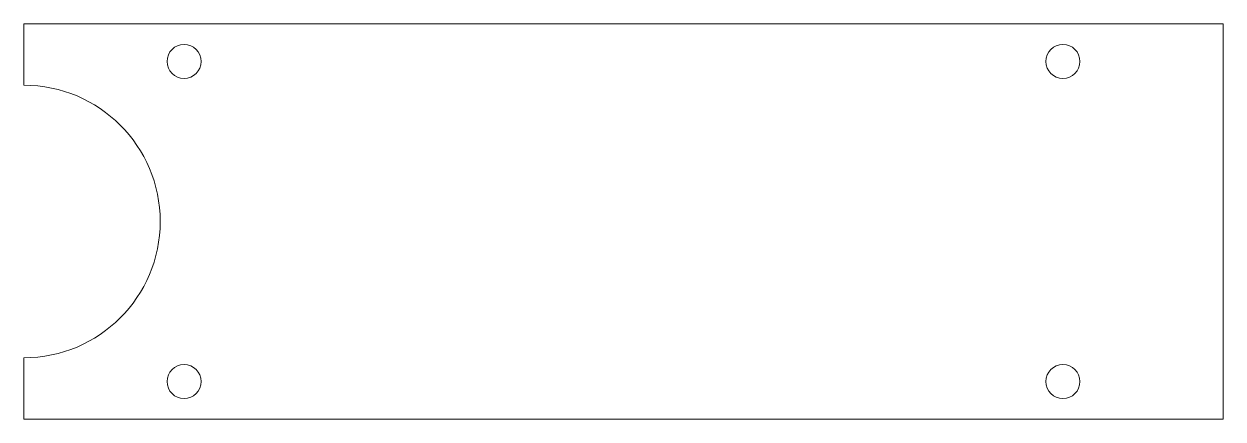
# Model space of a CAD drawing. Header units: millimetres. Extents: x -27 to 148, y -58 to 0.
import ezdxf

# ---------------------------------------------------------------- set-up
doc = ezdxf.new("R2010")
doc.units = ezdxf.units.MM

msp = doc.modelspace()

# ---------------------------------------------------------------- linework, layer by layer
at = {"color": 7, "linetype": 'Continuous', "lineweight": 15}
for p, q in [((-27.5, -9), (-27.5, 0)), ((148.5, 0), (-27.5, 0)), ((148.5, 0), (148.5, -58)), ((-27.5, -58), (-27.5, -49)), ((-27.5, -58), (148.5, -58))]:
    msp.add_line(p, q, dxfattribs=at)
for centre in [(-4, -5.5), (125, -5.5), (-4, -52.5), (125, -52.5)]:
    msp.add_circle(centre, 2.5, dxfattribs=at)
msp.add_arc((-27.5, -29), 20, 270, 90, dxfattribs=at)

doc.saveas('drawing.dxf')
